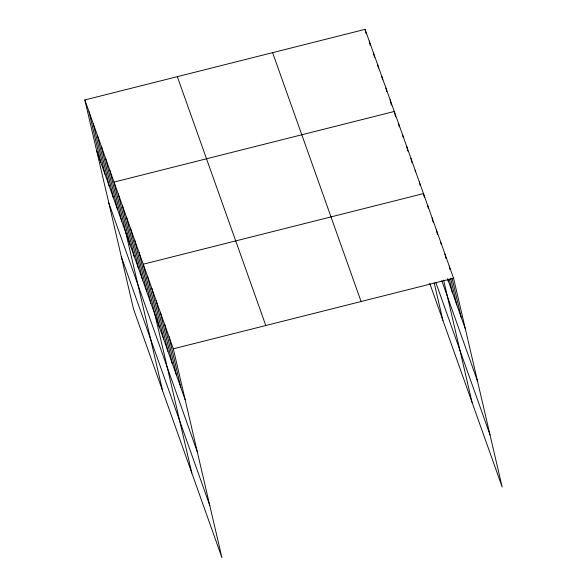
<?xml version="1.0" encoding="UTF-8"?>
<svg xmlns="http://www.w3.org/2000/svg" width="587" height="587" viewBox="0 0 587 587"><rect width="100%" height="100%" fill="white"/><g stroke="black" fill="none" stroke-linecap="round" stroke-linejoin="round"><path stroke-width="0.88" d="M84.844 99.959L173.319 348.825L221.915 557.65L133.44 308.784L84.844 99.959L365.085 29.35L453.56 278.216L502.156 487.041L429.772 283.426M173.319 348.825L453.56 278.216M447.595 279.001L465.403 329.08M441.784 280.674L477.532 381.205M435.811 282.42L490.028 434.916M272.603 52.654L361.086 301.52M177.325 76.655L265.801 325.528M96.679 150.822L185.154 399.688M108.808 202.948L197.283 451.814M121.304 256.651L209.786 505.524M449.268 266.131L450.097 269.697M452.173 278.627L461.103 316.995M444.968 254.046L446.01 258.507M450.574 278.135L456.803 304.91M440.668 241.954L441.292 244.632M449.393 279.434L452.504 292.818M436.376 229.869L437.41 234.33M447.793 278.942L448.211 280.733M432.076 217.777L433.111 222.238M427.776 205.692L428.4 208.37M424.313 197.173L423.484 193.6L143.235 264.209L191.832 473.034M443.603 280.087L472.073 402.425M419.309 181.875L420.138 185.441M415.141 170.142L415.552 171.925M410.966 158.409L412.008 162.87M406.798 146.677L407.833 151.138M402.623 134.944L403.247 137.622M398.456 123.211L399.285 126.777M395.528 116.828L394.281 111.479L114.039 182.087L162.636 390.905M434.182 282.941L442.877 320.297M390.113 99.746L391.36 105.095M385.938 88.013L386.774 91.579M381.77 76.281L382.599 79.847M377.602 64.548L378.432 68.114M373.427 52.815L374.469 57.277M369.26 41.083L370.294 45.544M365.085 29.35L366.127 33.811M169.019 336.74L180.855 387.603M164.727 324.648L176.562 375.511M160.427 312.563L172.262 363.426M156.127 300.478L167.963 351.342M151.835 288.386L163.67 339.249M147.535 276.301L159.37 327.164M139.068 252.476L150.903 303.34M134.893 240.743L146.728 291.607M130.725 229.018L142.56 279.874M126.55 217.285L138.393 268.149M122.382 205.553L134.218 256.416M118.207 193.82L130.05 244.684M109.872 170.355L121.707 221.218M105.697 158.622L117.532 209.486M101.529 146.889L113.364 197.753M97.354 135.157L109.189 186.02M93.186 123.424L105.022 174.288M89.011 111.691L100.847 162.555"/></g></svg>
